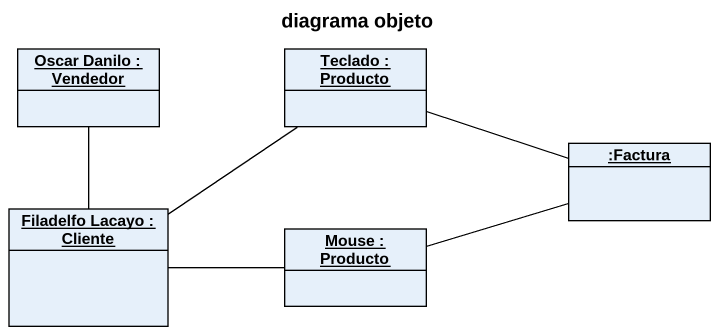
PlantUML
@startuml
title diagrama objeto
hide circle
hide empty members
object "Oscar Danilo : Vendedor" as Oscar_Danilo
object "Teclado : Producto" as Teclado
object ":Factura" as Factura
object "Filadelfo Lacayo : Cliente" as Filadelfo_Lacayo
object "Mouse : Producto" as Mouse
Oscar_Danilo -- Filadelfo_Lacayo
Teclado -right- Factura
Filadelfo_Lacayo -up- Teclado
Filadelfo_Lacayo -right- Mouse
Mouse -right- Factura
@enduml
